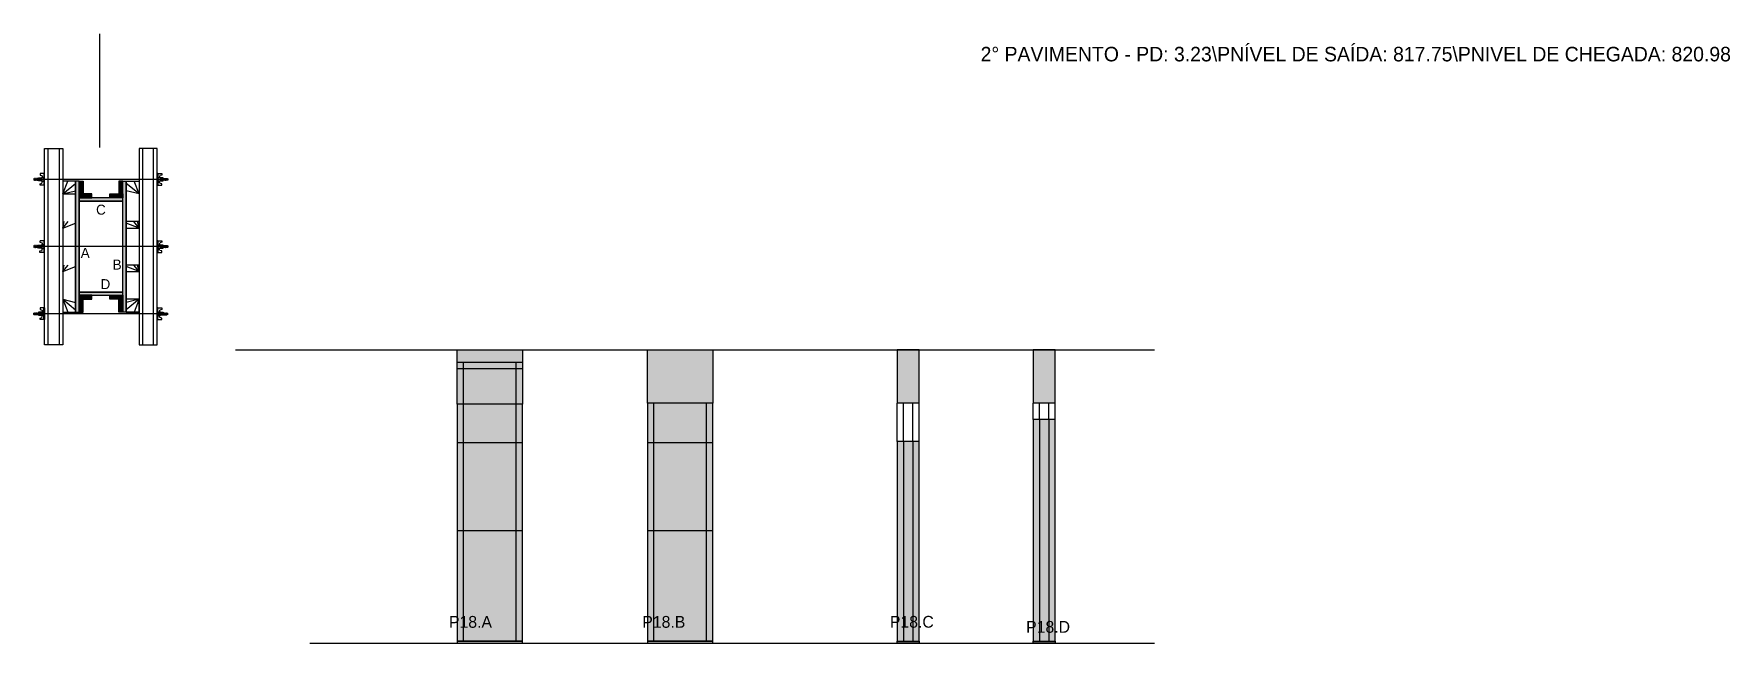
# Model space of a CAD drawing. Header units: metres. Extents: x 5166 to 7034, y 7387 to 8057.
import ezdxf

# ---------------------------------------------------------------- set-up
doc = ezdxf.new("R2010")
doc.units = ezdxf.units.M
for name, color, linetype in [('CHAPA', 7, 'Continuous'), ('COTA', 7, 'Continuous'), ('Hachura', 7, 'Continuous'), ('Madeira', 7, 'Continuous'), ('NOMENCLATURA', 7, 'Continuous'), ('Nível', 7, 'Continuous'), ('Painéis', 7, 'Continuous'), ('Perfil Metálico', 7, 'Continuous'), ('SARR_2.2x7', 7, 'Continuous'), ('SARRAFO', 7, 'Continuous'), ('Texto Seção', 7, 'Continuous'), ('TEXTO_GERAL', 7, 'Continuous')]:
    doc.layers.add(name, color=color, linetype=linetype)

msp = doc.modelspace()

# ---------------------------------------------------------------- hatches: boundary and pattern name
at = {"layer": 'COTA'}
h = msp.add_hatch(color=7, dxfattribs=at)
h.dxf.hatch_style = 1
h.paths.add_polyline_path([(5704, 7709.6), (5632, 7709.6), (5632, 7709.6), (5632, 7695.6), (5632, 7695.6), (5704, 7695.6), (5704, 7695.6), (5704, 7709.6)])
h = msp.add_hatch(color=7, dxfattribs=at)
h.dxf.hatch_style = 1
h.paths.add_polyline_path([(5913.7, 7709.6), (5841.7, 7709.6), (5841.7, 7709.6), (5841.7, 7650.6), (5841.7, 7650.6), (5913.7, 7650.6), (5913.7, 7650.6), (5913.7, 7709.6)])
h = msp.add_hatch(color=7, dxfattribs=at)
h.dxf.hatch_style = 1
h.paths.add_polyline_path([(6140.9, 7709.6), (6116.9, 7709.6), (6116.9, 7709.6), (6116.9, 7650.6), (6116.9, 7650.6), (6140.9, 7650.6), (6140.9, 7650.6), (6140.9, 7709.6)])
h = msp.add_hatch(color=7, dxfattribs=at)
h.dxf.hatch_style = 1
h.paths.add_polyline_path([(6290.7, 7709.6), (6266.7, 7709.6), (6266.7, 7709.6), (6266.7, 7650.6), (6266.7, 7650.6), (6290.7, 7650.6), (6290.7, 7650.6), (6290.7, 7709.6)])
at = {"layer": 'Hachura'}
h = msp.add_hatch(color=7, dxfattribs=at)
h.dxf.hatch_style = 1
h.paths.add_polyline_path([(5215.5, 7895.1), (5211.5, 7895.1), (5211.5, 7895.1), (5211.5, 7751.1), (5211.5, 7751.1), (5215.5, 7751.1), (5215.5, 7751.1), (5215.5, 7895.1)])
h = msp.add_hatch(color=7, dxfattribs=at)
h.dxf.hatch_style = 1
h.paths.add_polyline_path([(5215.5, 7895.1), (5211.5, 7895.1), (5211.5, 7895.1), (5211.5, 7751.1), (5211.5, 7751.1), (5215.5, 7751.1), (5215.5, 7751.1), (5215.5, 7895.1)])
h = msp.add_hatch(color=7, dxfattribs=at)
h.dxf.hatch_style = 1
h.paths.add_polyline_path([(5215.5, 7881.1), (5219.9, 7881.1), (5219.9, 7881.1), (5219.9, 7895.1), (5219.9, 7895.1), (5215.5, 7895.1), (5215.5, 7895.1), (5215.5, 7881.1)])
h = msp.add_hatch(color=7, dxfattribs=at)
h.dxf.hatch_style = 1
h.paths.add_polyline_path([(5263.5, 7881.1), (5259.1, 7881.1), (5259.1, 7881.1), (5259.1, 7895.1), (5259.1, 7895.1), (5263.5, 7895.1), (5263.5, 7895.1), (5263.5, 7881.1)])
h = msp.add_hatch(color=7, dxfattribs=at)
h.dxf.hatch_style = 1
h.paths.add_polyline_path([(5263.5, 7895.1), (5267.5, 7895.1), (5267.5, 7895.1), (5267.5, 7751.1), (5267.5, 7751.1), (5263.5, 7751.1), (5263.5, 7751.1), (5263.5, 7895.1)])
h = msp.add_hatch(color=7, dxfattribs=at)
h.dxf.hatch_style = 1
h.paths.add_polyline_path([(5263.5, 7895.1), (5267.5, 7895.1), (5267.5, 7895.1), (5267.5, 7751.1), (5267.5, 7751.1), (5263.5, 7751.1), (5263.5, 7751.1), (5263.5, 7895.1)])
h = msp.add_hatch(color=7, dxfattribs=at)
h.dxf.hatch_style = 1
h.paths.add_polyline_path([(5215.5, 7876.7), (5215.5, 7881.1), (5215.5, 7881.1), (5229.5, 7881.1), (5229.5, 7881.1), (5229.5, 7876.7), (5229.5, 7876.7), (5215.5, 7876.7)])
h = msp.add_hatch(color=7, dxfattribs=at)
h.dxf.hatch_style = 1
h.paths.add_polyline_path([(5263.5, 7873.1), (5263.5, 7876.7), (5263.5, 7876.7), (5215.5, 7876.7), (5215.5, 7876.7), (5215.5, 7873.1), (5215.5, 7873.1), (5263.5, 7873.1)])
h = msp.add_hatch(color=7, dxfattribs=at)
h.dxf.hatch_style = 1
h.paths.add_polyline_path([(5263.5, 7873.1), (5263.5, 7876.7), (5263.5, 7876.7), (5215.5, 7876.7), (5215.5, 7876.7), (5215.5, 7873.1), (5215.5, 7873.1), (5263.5, 7873.1)])
h = msp.add_hatch(color=7, dxfattribs=at)
h.dxf.hatch_style = 1
h.paths.add_polyline_path([(5263.5, 7876.7), (5263.5, 7881.1), (5263.5, 7881.1), (5249.5, 7881.1), (5249.5, 7881.1), (5249.5, 7876.7), (5249.5, 7876.7), (5263.5, 7876.7)])
h = msp.add_hatch(color=7, dxfattribs=at)
h.dxf.hatch_style = 1
h.paths.add_polyline_path([(5263.5, 7769.5), (5263.5, 7773.1), (5263.5, 7773.1), (5215.5, 7773.1), (5215.5, 7773.1), (5215.5, 7769.5), (5215.5, 7769.5), (5263.5, 7769.5)])
h = msp.add_hatch(color=7, dxfattribs=at)
h.dxf.hatch_style = 1
h.paths.add_polyline_path([(5263.5, 7769.5), (5263.5, 7773.1), (5263.5, 7773.1), (5215.5, 7773.1), (5215.5, 7773.1), (5215.5, 7769.5), (5215.5, 7769.5), (5263.5, 7769.5)])
h = msp.add_hatch(color=7, dxfattribs=at)
h.dxf.hatch_style = 1
h.paths.add_polyline_path([(5215.5, 7765.1), (5215.5, 7769.5), (5215.5, 7769.5), (5229.5, 7769.5), (5229.5, 7769.5), (5229.5, 7765.1), (5229.5, 7765.1), (5215.5, 7765.1)])
h = msp.add_hatch(color=7, dxfattribs=at)
h.dxf.hatch_style = 1
h.paths.add_polyline_path([(5215.5, 7765.1), (5219.9, 7765.1), (5219.9, 7765.1), (5219.9, 7751.1), (5219.9, 7751.1), (5215.5, 7751.1), (5215.5, 7751.1), (5215.5, 7765.1)])
h = msp.add_hatch(color=7, dxfattribs=at)
h.dxf.hatch_style = 1
h.paths.add_polyline_path([(5263.5, 7765.1), (5263.5, 7769.5), (5263.5, 7769.5), (5249.5, 7769.5), (5249.5, 7769.5), (5249.5, 7765.1), (5249.5, 7765.1), (5263.5, 7765.1)])
h = msp.add_hatch(color=7, dxfattribs=at)
h.dxf.hatch_style = 1
h.paths.add_polyline_path([(5263.5, 7765.1), (5259.1, 7765.1), (5259.1, 7765.1), (5259.1, 7751.1), (5259.1, 7751.1), (5263.5, 7751.1), (5263.5, 7751.1), (5263.5, 7765.1)])
h = msp.add_hatch(color=7, dxfattribs=at)
h.dxf.hatch_style = 1
h.paths.add_polyline_path([(5704, 7386.6), (5704, 7695.6), (5704, 7695.6), (5632, 7695.6), (5632, 7695.6), (5632, 7386.6), (5632, 7386.6), (5704, 7386.6)])
h = msp.add_hatch(color=7, dxfattribs=at)
h.dxf.hatch_style = 1
h.paths.add_polyline_path([(5913.7, 7386.6), (5913.7, 7650.6), (5913.7, 7650.6), (5841.7, 7650.6), (5841.7, 7650.6), (5841.7, 7386.6), (5841.7, 7386.6), (5913.7, 7386.6)])
h = msp.add_hatch(color=7, dxfattribs=at)
h.dxf.hatch_style = 1
h.paths.add_polyline_path([(6266.7, 7386.6), (6290.7, 7386.6), (6290.7, 7386.6), (6290.7, 7632.6), (6290.7, 7632.6), (6266.7, 7632.6), (6266.7, 7632.6), (6266.7, 7386.6)])
h = msp.add_hatch(color=7, dxfattribs=at)
h.dxf.hatch_style = 1
h.paths.add_polyline_path([(6140.9, 7386.6), (6140.9, 7608.7), (6140.9, 7608.7), (6116.9, 7608.7), (6116.9, 7608.7), (6116.9, 7386.6), (6116.9, 7386.6), (6140.9, 7386.6)])

# ---------------------------------------------------------------- linework, layer by layer
at = {"layer": 'CHAPA', "color": 7, "lineweight": 25}
for points in [[(5215.5, 7895.1), (5211.5, 7895.1), (5211.5, 7751.1), (5215.5, 7751.1)], [(5215.5, 7895.1), (5211.5, 7895.1), (5211.5, 7751.1), (5215.5, 7751.1)], [(5263.5, 7895.1), (5267.5, 7895.1), (5267.5, 7751.1), (5263.5, 7751.1)], [(5263.5, 7895.1), (5267.5, 7895.1), (5267.5, 7751.1), (5263.5, 7751.1)], [(5263.5, 7873.1), (5263.5, 7876.7), (5215.5, 7876.7), (5215.5, 7873.1)], [(5263.5, 7873.1), (5263.5, 7876.7), (5215.5, 7876.7), (5215.5, 7873.1)], [(5263.5, 7769.5), (5263.5, 7773.1), (5215.5, 7773.1), (5215.5, 7769.5)], [(5263.5, 7769.5), (5263.5, 7773.1), (5215.5, 7773.1), (5215.5, 7769.5)]]:
    msp.add_lwpolyline(points, close=True, dxfattribs=at)
at = {"layer": 'COTA', "color": 7, "lineweight": 25}
for p, q in [((5632, 7695.6), (5632, 7709.6)), ((5632, 7709.6), (5704, 7709.6)), ((5704, 7709.6), (5704, 7695.6)), ((5841.7, 7650.6), (5841.7, 7709.6)), ((5841.7, 7709.6), (5913.7, 7709.6)), ((5913.7, 7709.6), (5913.7, 7650.6))]:
    msp.add_line(p, q, dxfattribs=at)
for points in [[(6140.9, 7650.6), (6140.9, 7709.6), (6116.9, 7709.6), (6116.9, 7650.6)], [(6290.7, 7650.6), (6290.7, 7709.6), (6266.7, 7709.6), (6266.7, 7650.6)]]:
    msp.add_lwpolyline(points, dxfattribs=at)
at = {"layer": 'Defpoints', "color": 7, "lineweight": 25}
msp.add_line((5238.4, 7932.3), (5238.4, 8057.3), dxfattribs=at)
at = {"layer": 'Hachura', "color": 7, "lineweight": 25}
for p, q in [((5166, 7898.2), (5165.7, 7897.9)), ((5165.7, 7897.9), (5165.7, 7896.6)), ((5166, 7896.2), (5165.7, 7896.6)), ((5166.4, 7898.2), (5166, 7898.2)), ((5166, 7898.2), (5166, 7898.2)), ((5166, 7896.2), (5166, 7898.2)), ((5166.7, 7896.2), (5166, 7897.5)), ((5166.6, 7896.1), (5166, 7897.3)), ((5166, 7896.8), (5166.4, 7896.1)), ((5166, 7896.5), (5166.2, 7896.2)), ((5166.2, 7896.2), (5166, 7896.2)), ((5166.4, 7898.3), (5167.5, 7896.1)), ((5166.4, 7898.2), (5167.3, 7896.2)), ((5166.4, 7898.2), (5167.3, 7896.2)), ((5167.8, 7896.1), (5166.7, 7898.3)), ((5166.7, 7896.2), (5167.3, 7896.2)), ((5167.5, 7898.2), (5166.9, 7898.2)), ((5167.8, 7896.2), (5166.9, 7898.2)), ((5167.5, 7898.2), (5168.5, 7896.2)), ((5167.6, 7898.3), (5168.7, 7896.1)), ((5168.9, 7896.1), (5167.8, 7898.3)), ((5168.5, 7896.2), (5167.8, 7896.2)), ((5168.7, 7898.2), (5168, 7898.2)), ((5169, 7896.2), (5168, 7898.2)), ((5168.2, 7898.2), (5168, 7898.2)), ((5168.7, 7898.2), (5169.6, 7896.2)), ((5168.8, 7898.3), (5169.9, 7896.1)), ((5170.1, 7896.1), (5169, 7898.3)), ((5169.2, 7896.2), (5169, 7896.2)), ((5169.8, 7898.2), (5169.2, 7898.2)), ((5170.2, 7896.2), (5169.2, 7898.2)), ((5169.2, 7896.2), (5169.6, 7896.2)), ((5169.8, 7898.2), (5170.8, 7896.2)), ((5170.8, 7897), (5170.2, 7898.3)), ((5170.2, 7896.2), (5170.8, 7896.2)), ((5170.8, 7897.3), (5170.4, 7898.2)), ((5170.8, 7898.2), (5170.4, 7898.2)), ((5312.3, 7897.1), (5170.5, 7897.2)), ((5170.8, 7895.5), (5170.8, 7898.8)), ((5170.8, 7898.8), (5174, 7898.8)), ((5170.8, 7897.8), (5174, 7897.8)), ((5170.8, 7896.2), (5174, 7896.2)), ((5174, 7895.5), (5170.8, 7895.5)), ((5170.9, 7895.5), (5170.9, 7898.8)), ((5177.5, 7903.6), (5172.4, 7903.6)), ((5172.4, 7903.6), (5172.4, 7901.9)), ((5172.4, 7901.9), (5174.6, 7901.3)), ((5172.4, 7892.4), (5174.6, 7893)), ((5172.4, 7890.7), (5172.4, 7892.4)), ((5176.6, 7890.7), (5172.4, 7890.7)), ((5174, 7899.1), (5174, 7895.2)), ((5176.6, 7899.1), (5174, 7899.1)), ((5174, 7895.2), (5174, 7895.5)), ((5174, 7895.2), (5174, 7895.5)), ((5174, 7895.2), (5176.6, 7895.2)), ((5176.6, 7897.5), (5174.6, 7897.5)), ((5174.6, 7896.9), (5176.6, 7896.9)), ((5174.8, 7901), (5174.8, 7899.1)), ((5174.8, 7893.3), (5174.8, 7895.2)), ((5176.6, 7903.6), (5176.6, 7890.7)), ((5176.6, 7903.6), (5176.6, 7898.4)), ((5176.6, 7903.5), (5177.5, 7903.5)), ((5176.6, 7903.2), (5177.5, 7903.2)), ((5176.6, 7902.9), (5177.5, 7902.9)), ((5176.6, 7902.4), (5177.5, 7902.4)), ((5176.6, 7901.6), (5177.5, 7901.6)), ((5176.6, 7900.2), (5177.5, 7900.2)), ((5176.6, 7897.1), (5176.6, 7899.1)), ((5176.6, 7898.4), (5176.6, 7897.8)), ((5176.6, 7897.2), (5177.5, 7897.2)), ((5176.6, 7894.1), (5177.5, 7894.1)), ((5176.6, 7892.7), (5177.5, 7892.7)), ((5176.6, 7891.8), (5177.5, 7891.8)), ((5176.6, 7891.4), (5177.5, 7891.4)), ((5176.6, 7891), (5177.5, 7891)), ((5176.6, 7890.8), (5177.5, 7890.8)), ((5176.6, 7890.7), (5177.5, 7890.7)), ((5176.9, 7898.1), (5176.7, 7898.1)), ((5176.7, 7896.2), (5177.2, 7896.2)), ((5177.4, 7898.1), (5176.9, 7898.1)), ((5177.5, 7890.7), (5177.5, 7903.6)), ((5177.5, 7891.7), (5177.5, 7899.5)), ((5301.5, 7890.7), (5301.5, 7903.6)), ((5301.5, 7903.6), (5306.6, 7903.6)), ((5302.4, 7903.5), (5301.5, 7903.5)), ((5302.4, 7903.2), (5301.5, 7903.2)), ((5302.4, 7902.9), (5301.5, 7902.9)), ((5302.4, 7902.4), (5301.5, 7902.4)), ((5302.4, 7901.6), (5301.5, 7901.6)), ((5302.4, 7900.2), (5301.5, 7900.2)), ((5301.5, 7891.7), (5301.5, 7899.5)), ((5302.4, 7897.2), (5301.5, 7897.2)), ((5302.4, 7894.1), (5301.5, 7894.1)), ((5302.4, 7892.7), (5301.5, 7892.7)), ((5302.4, 7891.8), (5301.5, 7891.8)), ((5302.4, 7891.4), (5301.5, 7891.4)), ((5302.4, 7891), (5301.5, 7891)), ((5302.4, 7890.8), (5301.5, 7890.8)), ((5302.4, 7890.7), (5301.5, 7890.7)), ((5301.7, 7898.1), (5302.1, 7898.1)), ((5302.3, 7896.2), (5301.9, 7896.2)), ((5302.1, 7898.1), (5302.3, 7898.1)), ((5302.4, 7903.6), (5302.4, 7890.7)), ((5302.4, 7903.6), (5302.4, 7898.4)), ((5302.4, 7897.1), (5302.4, 7899.1)), ((5302.4, 7899.1), (5305, 7899.1)), ((5302.4, 7898.4), (5302.4, 7897.8)), ((5302.4, 7897.5), (5304.4, 7897.5)), ((5304.4, 7896.9), (5302.4, 7896.9)), ((5305, 7895.2), (5302.4, 7895.2)), ((5302.4, 7890.7), (5306.7, 7890.7)), ((5304.2, 7901), (5304.2, 7899.1)), ((5304.2, 7893.3), (5304.2, 7895.2)), ((5306.7, 7901.9), (5304.5, 7901.3)), ((5306.7, 7892.4), (5304.5, 7893)), ((5305, 7899.1), (5305, 7895.2)), ((5308.2, 7898.8), (5305, 7898.8)), ((5308.2, 7897.8), (5305, 7897.8)), ((5308.2, 7896.2), (5305, 7896.2)), ((5305, 7895.5), (5308.2, 7895.5)), ((5305, 7895.2), (5305, 7895.5)), ((5305, 7895.2), (5305, 7895.5)), ((5306.7, 7903.6), (5306.7, 7901.9)), ((5306.7, 7890.7), (5306.7, 7892.4)), ((5308.2, 7895.5), (5308.2, 7898.8)), ((5308.2, 7895.5), (5308.2, 7898.8)), ((5308.2, 7897), (5308.9, 7898.3)), ((5309.2, 7898.2), (5308.2, 7896.2)), ((5308.2, 7897.3), (5308.7, 7898.2)), ((5308.2, 7898.2), (5308.7, 7898.2)), ((5308.9, 7896.2), (5308.2, 7896.2)), ((5308.9, 7896.1), (5310, 7898.3)), ((5308.9, 7896.2), (5309.8, 7898.2)), ((5310.3, 7898.3), (5309.2, 7896.1)), ((5309.2, 7898.2), (5309.8, 7898.2)), ((5310.3, 7898.2), (5309.4, 7896.2)), ((5309.8, 7896.2), (5309.4, 7896.2)), ((5309.8, 7896.2), (5310, 7896.2)), ((5310, 7896.2), (5311, 7898.2)), ((5310.1, 7896.1), (5311.2, 7898.3)), ((5311.4, 7898.3), (5310.3, 7896.1)), ((5310.3, 7898.2), (5311, 7898.2)), ((5311.5, 7898.2), (5310.5, 7896.2)), ((5310.5, 7896.2), (5311.2, 7896.2)), ((5310.8, 7898.2), (5311, 7898.2)), ((5311.2, 7896.2), (5312.2, 7898.2)), ((5311.3, 7896.1), (5312.3, 7898.3)), ((5312.6, 7898.3), (5311.5, 7896.1)), ((5311.5, 7898.2), (5312.2, 7898.2)), ((5312.7, 7898.2), (5311.7, 7896.2)), ((5312.7, 7898.2), (5311.7, 7896.2)), ((5312.3, 7896.2), (5311.7, 7896.2)), ((5312.3, 7896.2), (5313, 7897.5)), ((5312.4, 7896.1), (5313, 7897.3)), ((5312.7, 7898.2), (5313, 7898.2)), ((5313, 7896.8), (5312.7, 7896.1)), ((5313, 7896.5), (5312.9, 7896.2)), ((5312.9, 7896.2), (5313, 7896.2)), ((5313, 7898.2), (5313, 7898.2)), ((5313, 7898.2), (5313.3, 7897.9)), ((5313, 7896.2), (5313, 7898.2)), ((5313, 7896.2), (5313.3, 7896.6)), ((5313.3, 7897.9), (5313.3, 7896.6)), ((5166, 7824.2), (5165.7, 7823.9)), ((5165.7, 7823.9), (5165.7, 7822.6)), ((5166, 7822.2), (5165.7, 7822.6)), ((5166.3, 7824.2), (5166, 7824.2)), ((5166, 7824.2), (5166, 7824.2)), ((5166, 7822.2), (5166, 7824.2)), ((5166.7, 7822.2), (5166, 7823.5)), ((5166.6, 7822.1), (5166, 7823.3)), ((5166, 7822.8), (5166.4, 7822.1)), ((5166, 7822.5), (5166.1, 7822.2)), ((5166.1, 7822.2), (5166, 7822.2)), ((5166.3, 7824.2), (5167.3, 7822.2)), ((5166.3, 7824.2), (5167.3, 7822.2)), ((5166.4, 7824.2), (5167.5, 7822.1)), ((5167.7, 7822.1), (5166.7, 7824.3)), ((5166.7, 7822.2), (5167.3, 7822.2)), ((5167.5, 7824.2), (5166.9, 7824.2)), ((5167.8, 7822.2), (5166.9, 7824.2)), ((5167.5, 7824.2), (5168.5, 7822.2)), ((5167.6, 7824.2), (5168.7, 7822.1)), ((5168.9, 7822.1), (5167.8, 7824.3)), ((5168.5, 7822.2), (5167.8, 7822.2)), ((5168.7, 7824.2), (5168, 7824.2)), ((5169, 7822.2), (5168, 7824.2)), ((5168.2, 7824.2), (5168, 7824.2)), ((5168.7, 7824.2), (5169.6, 7822.2)), ((5168.8, 7824.2), (5169.8, 7822.1)), ((5170.1, 7822.1), (5169, 7824.3)), ((5169.2, 7822.2), (5169, 7822.2)), ((5169.8, 7824.2), (5169.2, 7824.2)), ((5170.1, 7822.2), (5169.2, 7824.2)), ((5169.2, 7822.2), (5169.6, 7822.2)), ((5169.8, 7824.2), (5170.8, 7822.2)), ((5170.1, 7822.2), (5170.8, 7822.2)), ((5170.8, 7823), (5170.2, 7824.3)), ((5170.8, 7823.3), (5170.3, 7824.2)), ((5170.8, 7824.2), (5170.3, 7824.2)), ((5312.3, 7823.1), (5170.5, 7823.2)), ((5170.8, 7821.5), (5170.8, 7824.8)), ((5170.8, 7824.8), (5174, 7824.8)), ((5170.8, 7823.8), (5174, 7823.8)), ((5170.8, 7822.2), (5174, 7822.2)), ((5174, 7821.5), (5170.8, 7821.5)), ((5170.9, 7821.5), (5170.9, 7824.8)), ((5172.3, 7829.6), (5172.3, 7827.9)), ((5172.3, 7827.9), (5174.6, 7827.3)), ((5172.3, 7818.4), (5174.6, 7819)), ((5172.3, 7816.7), (5172.3, 7818.4)), ((5176.6, 7816.7), (5172.3, 7816.7)), ((5177.5, 7829.6), (5172.4, 7829.6)), ((5174, 7825.1), (5174, 7821.2)), ((5176.6, 7825.1), (5174, 7825.1)), ((5174, 7821.2), (5174, 7821.5)), ((5174, 7821.2), (5174, 7821.5)), ((5174, 7821.2), (5176.6, 7821.2)), ((5176.6, 7823.5), (5174.6, 7823.5)), ((5174.6, 7822.9), (5176.6, 7822.9)), ((5174.8, 7827), (5174.8, 7825.1)), ((5174.8, 7819.3), (5174.8, 7821.2)), ((5176.6, 7829.6), (5176.6, 7816.7)), ((5176.6, 7829.6), (5176.6, 7824.4)), ((5176.6, 7829.5), (5177.5, 7829.5)), ((5176.6, 7829.2), (5177.5, 7829.2)), ((5176.6, 7828.9), (5177.5, 7828.9)), ((5176.6, 7828.4), (5177.5, 7828.4)), ((5176.6, 7827.6), (5177.5, 7827.6)), ((5176.6, 7826.2), (5177.5, 7826.2)), ((5176.6, 7823.1), (5176.6, 7825.1)), ((5176.6, 7824.4), (5176.6, 7823.8)), ((5176.6, 7823.1), (5177.5, 7823.1)), ((5176.6, 7820.1), (5177.5, 7820.1)), ((5176.6, 7818.7), (5177.5, 7818.7)), ((5176.6, 7817.8), (5177.5, 7817.8)), ((5176.6, 7817.4), (5177.5, 7817.4)), ((5176.6, 7817), (5177.5, 7817)), ((5176.6, 7816.8), (5177.5, 7816.8)), ((5176.6, 7816.7), (5177.5, 7816.7)), ((5176.9, 7824.1), (5176.7, 7824.1)), ((5176.7, 7822.2), (5177.2, 7822.2)), ((5177.4, 7824.1), (5176.9, 7824.1)), ((5177.5, 7816.7), (5177.5, 7829.6)), ((5177.5, 7817.6), (5177.5, 7825.5)), ((5301.5, 7816.7), (5301.5, 7829.6)), ((5301.5, 7829.6), (5306.6, 7829.6)), ((5302.4, 7829.5), (5301.5, 7829.5)), ((5302.4, 7829.2), (5301.5, 7829.2)), ((5302.4, 7828.9), (5301.5, 7828.9)), ((5302.4, 7828.4), (5301.5, 7828.4)), ((5302.4, 7827.6), (5301.5, 7827.6)), ((5302.4, 7826.2), (5301.5, 7826.2)), ((5301.5, 7817.6), (5301.5, 7825.5)), ((5302.4, 7823.1), (5301.5, 7823.1)), ((5302.4, 7820.1), (5301.5, 7820.1)), ((5302.4, 7818.7), (5301.5, 7818.7)), ((5302.4, 7817.8), (5301.5, 7817.8)), ((5302.4, 7817.4), (5301.5, 7817.4)), ((5302.4, 7817), (5301.5, 7817)), ((5302.4, 7816.8), (5301.5, 7816.8)), ((5302.4, 7816.7), (5301.5, 7816.7)), ((5301.7, 7824.1), (5302.1, 7824.1)), ((5302.3, 7822.2), (5301.8, 7822.2)), ((5302.1, 7824.1), (5302.3, 7824.1)), ((5302.4, 7829.6), (5302.4, 7816.7)), ((5302.4, 7829.6), (5302.4, 7824.4)), ((5302.4, 7823.1), (5302.4, 7825.1)), ((5302.4, 7825.1), (5305, 7825.1)), ((5302.4, 7824.4), (5302.4, 7823.8)), ((5302.4, 7823.5), (5304.4, 7823.5)), ((5304.4, 7822.9), (5302.4, 7822.9)), ((5305, 7821.2), (5302.4, 7821.2)), ((5302.4, 7816.7), (5306.7, 7816.7)), ((5304.2, 7827), (5304.2, 7825.1)), ((5304.2, 7819.3), (5304.2, 7821.2)), ((5306.7, 7827.9), (5304.4, 7827.3)), ((5306.7, 7818.4), (5304.4, 7819)), ((5305, 7825.1), (5305, 7821.2)), ((5308.2, 7824.8), (5305, 7824.8)), ((5308.2, 7823.8), (5305, 7823.8)), ((5308.2, 7822.2), (5305, 7822.2)), ((5305, 7821.5), (5308.2, 7821.5)), ((5305, 7821.2), (5305, 7821.5)), ((5305, 7821.2), (5305, 7821.5)), ((5306.7, 7829.6), (5306.7, 7827.9)), ((5306.7, 7816.7), (5306.7, 7818.4)), ((5308.1, 7821.5), (5308.1, 7824.8)), ((5308.2, 7821.5), (5308.2, 7824.8)), ((5308.2, 7823), (5308.8, 7824.3)), ((5309.2, 7824.2), (5308.2, 7822.2)), ((5308.2, 7823.3), (5308.7, 7824.2)), ((5308.2, 7824.2), (5308.7, 7824.2)), ((5308.9, 7822.2), (5308.2, 7822.2)), ((5308.9, 7822.1), (5310, 7824.3)), ((5308.9, 7822.2), (5309.8, 7824.2)), ((5309.2, 7824.2), (5309.8, 7824.2)), ((5310.2, 7824.2), (5309.2, 7822.1)), ((5310.3, 7824.2), (5309.4, 7822.2)), ((5309.8, 7822.2), (5309.4, 7822.2)), ((5309.8, 7822.2), (5310, 7822.2)), ((5310, 7822.2), (5311, 7824.2)), ((5310.1, 7822.1), (5311.2, 7824.3)), ((5310.3, 7824.2), (5311, 7824.2)), ((5311.4, 7824.2), (5310.3, 7822.1)), ((5311.5, 7824.2), (5310.5, 7822.2)), ((5310.5, 7822.2), (5311.2, 7822.2)), ((5310.8, 7824.2), (5311, 7824.2)), ((5311.2, 7822.2), (5312.1, 7824.2)), ((5311.3, 7822.1), (5312.3, 7824.3)), ((5311.5, 7824.2), (5312.1, 7824.2)), ((5312.6, 7824.2), (5311.5, 7822.1)), ((5312.7, 7824.2), (5311.7, 7822.2)), ((5312.7, 7824.2), (5311.7, 7822.2)), ((5312.3, 7822.2), (5311.7, 7822.2)), ((5312.3, 7822.2), (5313, 7823.5)), ((5312.4, 7822.1), (5313, 7823.3)), ((5313, 7822.8), (5312.6, 7822.1)), ((5312.7, 7824.2), (5313, 7824.2)), ((5313, 7822.5), (5312.9, 7822.2)), ((5312.9, 7822.2), (5313, 7822.2)), ((5313, 7824.2), (5313, 7824.2)), ((5313, 7824.2), (5313.3, 7823.9)), ((5313, 7822.2), (5313, 7824.2)), ((5313, 7822.2), (5313.3, 7822.6)), ((5313.3, 7823.9), (5313.3, 7822.6)), ((5176.6, 7755.6), (5172.4, 7755.6)), ((5172.4, 7755.6), (5172.4, 7753.9)), ((5176.6, 7742.7), (5176.6, 7755.6)), ((5176.6, 7755.6), (5177.5, 7755.6)), ((5176.6, 7755.5), (5177.5, 7755.5)), ((5176.6, 7755.2), (5177.5, 7755.2)), ((5177.5, 7755.6), (5177.5, 7742.7)), ((5301.5, 7755.6), (5301.5, 7742.7)), ((5302.4, 7755.6), (5301.5, 7755.6)), ((5302.4, 7755.5), (5301.5, 7755.5)), ((5302.4, 7755.2), (5301.5, 7755.2)), ((5302.4, 7742.7), (5302.4, 7755.6)), ((5302.4, 7755.6), (5306.7, 7755.6)), ((5306.7, 7755.6), (5306.7, 7753.9)), ((5166, 7750), (5165.7, 7749.7)), ((5165.7, 7748.4), (5165.7, 7749.7)), ((5166, 7748.1), (5165.7, 7748.4)), ((5166, 7749.5), (5166.4, 7750.2)), ((5166.6, 7750.1), (5166, 7749)), ((5166, 7749.8), (5166.2, 7750)), ((5166.2, 7750), (5166, 7750)), ((5166.7, 7750), (5166, 7748.8)), ((5166, 7750), (5166, 7748.1)), ((5166.4, 7748.1), (5166, 7748.1)), ((5166, 7748.1), (5166, 7748.1)), ((5166.4, 7748), (5167.5, 7750.2)), ((5166.4, 7748.1), (5167.3, 7750)), ((5166.4, 7748.1), (5167.3, 7750)), ((5167.8, 7750.1), (5166.7, 7748)), ((5166.7, 7750), (5167.3, 7750)), ((5167.8, 7750), (5166.9, 7748.1)), ((5167.5, 7748.1), (5166.9, 7748.1)), ((5167.5, 7748.1), (5168.5, 7750)), ((5167.6, 7748), (5168.7, 7750.2)), ((5168.9, 7750.1), (5167.8, 7748)), ((5168.5, 7750), (5167.8, 7750)), ((5169, 7750), (5168, 7748.1)), ((5168.7, 7748.1), (5168, 7748.1)), ((5168.2, 7748.1), (5168, 7748.1)), ((5168.7, 7748.1), (5169.6, 7750)), ((5168.8, 7748), (5169.9, 7750.2)), ((5170.1, 7750.1), (5169, 7748)), ((5169.2, 7750), (5169, 7750)), ((5169.2, 7750), (5169.6, 7750)), ((5170.2, 7750), (5169.2, 7748.1)), ((5169.8, 7748.1), (5169.2, 7748.1)), ((5169.8, 7748.1), (5170.8, 7750)), ((5170.2, 7750), (5170.8, 7750)), ((5170.8, 7749.3), (5170.2, 7748)), ((5170.8, 7749), (5170.4, 7748.1)), ((5170.8, 7748.1), (5170.4, 7748.1)), ((5312.3, 7749.1), (5170.5, 7749.1)), ((5170.8, 7750.8), (5170.8, 7747.5)), ((5174, 7750.8), (5170.8, 7750.8)), ((5170.8, 7750), (5174, 7750)), ((5170.8, 7748.5), (5174, 7748.5)), ((5170.8, 7747.5), (5174, 7747.5)), ((5170.9, 7750.8), (5170.9, 7747.5)), ((5172.4, 7753.9), (5174.6, 7753.3)), ((5172.4, 7744.4), (5174.6, 7745)), ((5172.4, 7742.7), (5172.4, 7744.4)), ((5177.5, 7742.7), (5172.4, 7742.7)), ((5174, 7747.2), (5174, 7751.1)), ((5174, 7751.1), (5176.6, 7751.1)), ((5174, 7751.1), (5174, 7750.8)), ((5174, 7751.1), (5174, 7750.8)), ((5176.6, 7747.2), (5174, 7747.2)), ((5174.6, 7749.3), (5176.6, 7749.3)), ((5176.6, 7748.8), (5174.6, 7748.8)), ((5174.8, 7753), (5174.8, 7751.1)), ((5174.8, 7745.3), (5174.8, 7747.2)), ((5176.6, 7754.9), (5177.5, 7754.9)), ((5176.6, 7754.4), (5177.5, 7754.4)), ((5176.6, 7753.6), (5177.5, 7753.6)), ((5176.6, 7752.2), (5177.5, 7752.2)), ((5176.6, 7749.1), (5176.6, 7747.2)), ((5176.6, 7749.1), (5177.5, 7749.1)), ((5176.6, 7747.9), (5176.6, 7748.5)), ((5176.6, 7742.7), (5176.6, 7747.9)), ((5176.6, 7746.1), (5177.5, 7746.1)), ((5176.6, 7744.7), (5177.5, 7744.7)), ((5176.6, 7743.8), (5177.5, 7743.8)), ((5176.6, 7743.4), (5177.5, 7743.4)), ((5176.6, 7743), (5177.5, 7743)), ((5176.6, 7742.8), (5177.5, 7742.8)), ((5176.7, 7750.1), (5177.2, 7750.1)), ((5176.9, 7748.2), (5176.7, 7748.2)), ((5177.4, 7748.2), (5176.9, 7748.2)), ((5177.5, 7754.6), (5177.5, 7746.8)), ((5302.4, 7754.9), (5301.5, 7754.9)), ((5301.5, 7754.6), (5301.5, 7746.8)), ((5302.4, 7754.4), (5301.5, 7754.4)), ((5302.4, 7753.6), (5301.5, 7753.6)), ((5302.4, 7752.2), (5301.5, 7752.2)), ((5302.4, 7749.1), (5301.5, 7749.1)), ((5302.4, 7746.1), (5301.5, 7746.1)), ((5302.4, 7744.7), (5301.5, 7744.7)), ((5302.4, 7743.8), (5301.5, 7743.8)), ((5302.4, 7743.4), (5301.5, 7743.4)), ((5302.4, 7743), (5301.5, 7743)), ((5302.4, 7742.8), (5301.5, 7742.8)), ((5301.5, 7742.7), (5306.6, 7742.7)), ((5301.7, 7748.2), (5302.1, 7748.2)), ((5302.3, 7750.1), (5301.9, 7750.1)), ((5302.1, 7748.2), (5302.3, 7748.2)), ((5305, 7751.1), (5302.4, 7751.1)), ((5304.4, 7749.3), (5302.4, 7749.3)), ((5302.4, 7749.1), (5302.4, 7747.2)), ((5302.4, 7748.8), (5304.4, 7748.8)), ((5302.4, 7747.9), (5302.4, 7748.5)), ((5302.4, 7742.7), (5302.4, 7747.9)), ((5302.4, 7747.2), (5305, 7747.2)), ((5304.2, 7753), (5304.2, 7751.1)), ((5304.2, 7745.3), (5304.2, 7747.2)), ((5306.7, 7753.9), (5304.5, 7753.3)), ((5306.7, 7744.4), (5304.5, 7745)), ((5305, 7747.2), (5305, 7751.1)), ((5305, 7751.1), (5305, 7750.8)), ((5305, 7751.1), (5305, 7750.8)), ((5305, 7750.8), (5308.2, 7750.8)), ((5308.2, 7750), (5305, 7750)), ((5308.2, 7748.5), (5305, 7748.5)), ((5308.2, 7747.5), (5305, 7747.5)), ((5306.7, 7742.7), (5306.7, 7744.4)), ((5308.2, 7750.8), (5308.2, 7747.5)), ((5308.2, 7750.8), (5308.2, 7747.5)), ((5308.9, 7750), (5308.2, 7750)), ((5309.2, 7748.1), (5308.2, 7750)), ((5308.2, 7749.3), (5308.9, 7748)), ((5308.2, 7749), (5308.7, 7748.1)), ((5308.2, 7748.1), (5308.7, 7748.1)), ((5308.9, 7750.1), (5310, 7748)), ((5308.9, 7750), (5309.8, 7748.1)), ((5310.3, 7748), (5309.2, 7750.2)), ((5309.2, 7748.1), (5309.8, 7748.1)), ((5309.8, 7750), (5309.4, 7750)), ((5310.3, 7748.1), (5309.4, 7750)), ((5309.8, 7750), (5310, 7750)), ((5310, 7750), (5311, 7748.1)), ((5310.1, 7750.1), (5311.2, 7748)), ((5311.4, 7748), (5310.3, 7750.2)), ((5310.3, 7748.1), (5311, 7748.1)), ((5310.5, 7750), (5311.2, 7750)), ((5311.5, 7748.1), (5310.5, 7750)), ((5310.8, 7748.1), (5311, 7748.1)), ((5311.2, 7750), (5312.2, 7748.1)), ((5311.3, 7750.1), (5312.3, 7748)), ((5312.6, 7748), (5311.5, 7750.2)), ((5311.5, 7748.1), (5312.2, 7748.1)), ((5312.7, 7748.1), (5311.7, 7750)), ((5312.3, 7750), (5311.7, 7750)), ((5312.7, 7748.1), (5311.7, 7750)), ((5312.3, 7750), (5313, 7748.8)), ((5312.4, 7750.1), (5313, 7749)), ((5313, 7749.5), (5312.7, 7750.2)), ((5312.7, 7748.1), (5313, 7748.1)), ((5313, 7749.8), (5312.9, 7750)), ((5312.9, 7750), (5313, 7750)), ((5313, 7750), (5313.3, 7749.7)), ((5313, 7750), (5313, 7748.1)), ((5313, 7748.1), (5313.3, 7748.4)), ((5313, 7748.1), (5313, 7748.1)), ((5313.3, 7748.4), (5313.3, 7749.7))]:
    msp.add_line(p, q, dxfattribs=at)
at = {"layer": 'Madeira', "color": 7, "lineweight": 25}
for p, q in [((5197.5, 7881.1), (5202.9, 7895.1)), ((5197.5, 7881.1), (5211.5, 7892.7)), ((5281.5, 7881.1), (5267.5, 7892.7)), ((5281.5, 7881.1), (5276.1, 7895.1)), ((5197.5, 7881.1), (5211.5, 7884.6)), ((5281.5, 7881.1), (5267.5, 7884.6)), ((5197.5, 7843.6), (5203.3, 7850.6)), ((5197.5, 7843.6), (5199.2, 7850.6)), ((5197.5, 7843.6), (5211.5, 7849.1)), ((5281.5, 7843.6), (5267.5, 7849.1)), ((5281.5, 7843.6), (5275.8, 7850.6)), ((5281.5, 7843.6), (5279.8, 7850.6)), ((5197.5, 7795.6), (5203.3, 7802.6)), ((5197.5, 7795.6), (5199.2, 7802.6)), ((5197.5, 7795.6), (5211.5, 7801.1)), ((5281.5, 7795.6), (5267.5, 7801.1)), ((5281.5, 7795.6), (5275.8, 7802.6)), ((5281.5, 7795.6), (5279.8, 7802.6)), ((5197.5, 7765.1), (5211.5, 7753.6)), ((5197.5, 7765.1), (5211.5, 7761.7)), ((5197.5, 7765.1), (5202.9, 7751.1)), ((5281.5, 7765.1), (5267.5, 7753.6)), ((5281.5, 7765.1), (5267.5, 7761.7)), ((5281.5, 7765.1), (5276.1, 7751.1))]:
    msp.add_line(p, q, dxfattribs=at)
for points in [[(5197.5, 7881.1), (5211.5, 7881.1), (5211.5, 7895.1), (5197.5, 7895.1)], [(5197.5, 7751.1), (5211.5, 7751.1), (5211.5, 7895.1), (5197.5, 7895.1)], [(5281.5, 7751.1), (5267.5, 7751.1), (5267.5, 7895.1), (5281.5, 7895.1)], [(5281.5, 7843.6), (5281.5, 7850.6), (5267.5, 7850.6), (5267.5, 7843.6)], [(5281.5, 7795.6), (5281.5, 7802.6), (5267.5, 7802.6), (5267.5, 7795.6)], [(5281.5, 7765.1), (5267.5, 7765.1), (5267.5, 7751.1), (5281.5, 7751.1)]]:
    msp.add_lwpolyline(points, close=True, dxfattribs=at)
at = {"layer": 'Nível', "color": 7, "lineweight": 25}
for p, q in [((5387.8, 7709.6), (6400.2, 7709.6)), ((5469.8, 7386.6), (6400.2, 7386.6))]:
    msp.add_line(p, q, dxfattribs=at)
at = {"layer": 'Painéis', "color": 7, "lineweight": 25}
for p, q in [((5632, 7649.6), (5632, 7695.6)), ((5704, 7695.6), (5632, 7695.6)), ((5704, 7695.6), (5704, 7649.6)), ((5704, 7649.6), (5632, 7649.6)), ((5632, 7649.6), (5632, 7386.6)), ((5704, 7386.6), (5704, 7649.6)), ((5913.7, 7650.6), (5841.7, 7650.6)), ((5841.7, 7650.6), (5841.7, 7386.6)), ((5913.7, 7650.6), (5841.7, 7650.6)), ((5913.7, 7386.6), (5913.7, 7650.6)), ((6116.9, 7608.7), (6116.9, 7650.6)), ((6140.9, 7650.6), (6116.9, 7650.6)), ((6140.9, 7608.7), (6140.9, 7650.6)), ((6266.7, 7632.6), (6266.7, 7650.6)), ((6290.7, 7650.6), (6266.7, 7650.6)), ((6290.7, 7632.6), (6290.7, 7650.6)), ((6266.7, 7632.6), (6266.7, 7388.6)), ((6290.7, 7632.6), (6266.7, 7632.6)), ((6290.7, 7388.6), (6290.7, 7632.6)), ((5632, 7607.6), (5704, 7607.6)), ((5841.7, 7607.6), (5913.7, 7607.6)), ((6116.9, 7608.7), (6116.9, 7388.6)), ((6140.9, 7608.7), (6116.9, 7608.7)), ((6140.9, 7388.6), (6140.9, 7608.7)), ((5632, 7510.6), (5704, 7510.6)), ((5841.7, 7510.6), (5913.7, 7510.6)), ((5632, 7388.6), (5704, 7388.6)), ((5841.7, 7388.6), (5913.7, 7388.6)), ((6116.9, 7388.6), (6140.9, 7388.6)), ((6266.7, 7388.6), (6290.7, 7388.6))]:
    msp.add_line(p, q, dxfattribs=at)
for points in [[(5215.5, 7773.1), (5263.5, 7773.1), (5263.5, 7873.1), (5215.5, 7873.1)], [(5704, 7388.6), (5632, 7388.6), (5632, 7386.6), (5704, 7386.6)], [(5913.7, 7388.6), (5841.7, 7388.6), (5841.7, 7386.6), (5913.7, 7386.6)], [(6116.9, 7388.6), (6140.9, 7388.6), (6140.9, 7386.6), (6116.9, 7386.6)], [(6266.7, 7388.6), (6290.7, 7388.6), (6290.7, 7386.6), (6266.7, 7386.6)]]:
    msp.add_lwpolyline(points, close=True, dxfattribs=at)
at = {"layer": 'Perfil Metálico', "color": 7, "lineweight": 25}
for points in [[(5177.5, 7931.1), (5197.5, 7931.1), (5197.5, 7715.1), (5177.5, 7715.1)], [(5193.5, 7715.1), (5181.5, 7715.1), (5181.5, 7931.1), (5193.5, 7931.1)], [(5301.5, 7931.1), (5281.5, 7931.1), (5281.5, 7715.1), (5301.5, 7715.1)], [(5285.5, 7715.1), (5297.5, 7715.1), (5297.5, 7931.1), (5285.5, 7931.1)]]:
    msp.add_lwpolyline(points, close=True, dxfattribs=at)
at = {"layer": 'SARR_2.2x7', "color": 7, "lineweight": 25}
for p, q in [((5704, 7688.6), (5632, 7688.6)), ((5639, 7649.6), (5639, 7695.6)), ((5697, 7649.6), (5697, 7695.6)), ((5639, 7607.6), (5639, 7649.6)), ((5697, 7607.6), (5697, 7649.6)), ((5848.7, 7607.6), (5848.7, 7650.6)), ((5906.7, 7607.6), (5906.7, 7650.6)), ((6123.9, 7608.7), (6123.9, 7650.6)), ((6133.9, 7608.7), (6133.9, 7650.6)), ((6273.7, 7632.6), (6273.7, 7650.6)), ((6283.7, 7632.6), (6283.7, 7650.6)), ((6273.7, 7632.6), (6273.7, 7632.6)), ((6273.7, 7632.6), (6273.7, 7632.6)), ((6273.7, 7632.6), (6273.7, 7388.6)), ((6283.7, 7632.6), (6283.7, 7632.6)), ((6283.7, 7632.6), (6283.7, 7632.6)), ((6283.7, 7632.6), (6283.7, 7388.6)), ((5639, 7510.6), (5639, 7607.6)), ((5697, 7510.6), (5697, 7607.6)), ((5848.7, 7510.6), (5848.7, 7607.6)), ((5906.7, 7510.6), (5906.7, 7607.6)), ((6123.9, 7608.7), (6123.9, 7388.6)), ((6133.9, 7608.7), (6133.9, 7388.6)), ((5639, 7388.6), (5639, 7510.6)), ((5697, 7388.6), (5697, 7510.6)), ((5848.7, 7388.6), (5848.7, 7510.6)), ((5906.7, 7388.6), (5906.7, 7510.6)), ((5639, 7388.6), (5639, 7388.6)), ((5697, 7388.6), (5697, 7388.6)), ((5848.7, 7388.6), (5848.7, 7388.6)), ((5906.7, 7388.6), (5906.7, 7388.6))]:
    msp.add_line(p, q, dxfattribs=at)
at = {"layer": 'SARRAFO', "color": 7, "lineweight": 25}
for points in [[(5219.9, 7895.1), (5219.9, 7881.1), (5215.5, 7881.1), (5215.5, 7895.1)], [(5259.1, 7895.1), (5259.1, 7881.1), (5263.5, 7881.1), (5263.5, 7895.1)], [(5229.5, 7881.1), (5215.5, 7881.1), (5215.5, 7876.7), (5229.5, 7876.7)], [(5249.5, 7881.1), (5263.5, 7881.1), (5263.5, 7876.7), (5249.5, 7876.7)], [(5229.5, 7769.5), (5215.5, 7769.5), (5215.5, 7765.1), (5229.5, 7765.1)], [(5219.9, 7751.1), (5219.9, 7765.1), (5215.5, 7765.1), (5215.5, 7751.1)], [(5249.5, 7769.5), (5263.5, 7769.5), (5263.5, 7765.1), (5249.5, 7765.1)], [(5259.1, 7751.1), (5259.1, 7765.1), (5263.5, 7765.1), (5263.5, 7751.1)]]:
    msp.add_lwpolyline(points, close=True, dxfattribs=at)

# ---------------------------------------------------------------- texts
at = {"layer": 'NOMENCLATURA', "color": 7, "lineweight": 25}
msp.add_text('2° PAVIMENTO - PD: 3.23\\PNÍVEL DE SAÍDA: 817.75\\PNIVEL DE CHEGADA: 820.98', height=16, dxfattribs=at).set_placement((6208.7, 8027.1))
at = {"layer": 'Texto Seção', "color": 7, "lineweight": 25}
for s, p in [('P18.A', (5623, 7403.4)), ('P18.B', (5836, 7403.4)), ('P18.C', (6108.8, 7403.5)), ('P18.D', (6258.9, 7397.9))]:
    msp.add_text(s, height=13, dxfattribs=at).set_placement(p)
at = {"layer": 'TEXTO_GERAL', "color": 7, "lineweight": 25}
for s, p in [('C', (5234.2, 7858.3)), ('A', (5217.3, 7810.7)), ('B', (5252.5, 7797.8)), ('D', (5239.2, 7776.3))]:
    msp.add_text(s, height=11, dxfattribs=at).set_placement(p)

doc.saveas('drawing.dxf')
